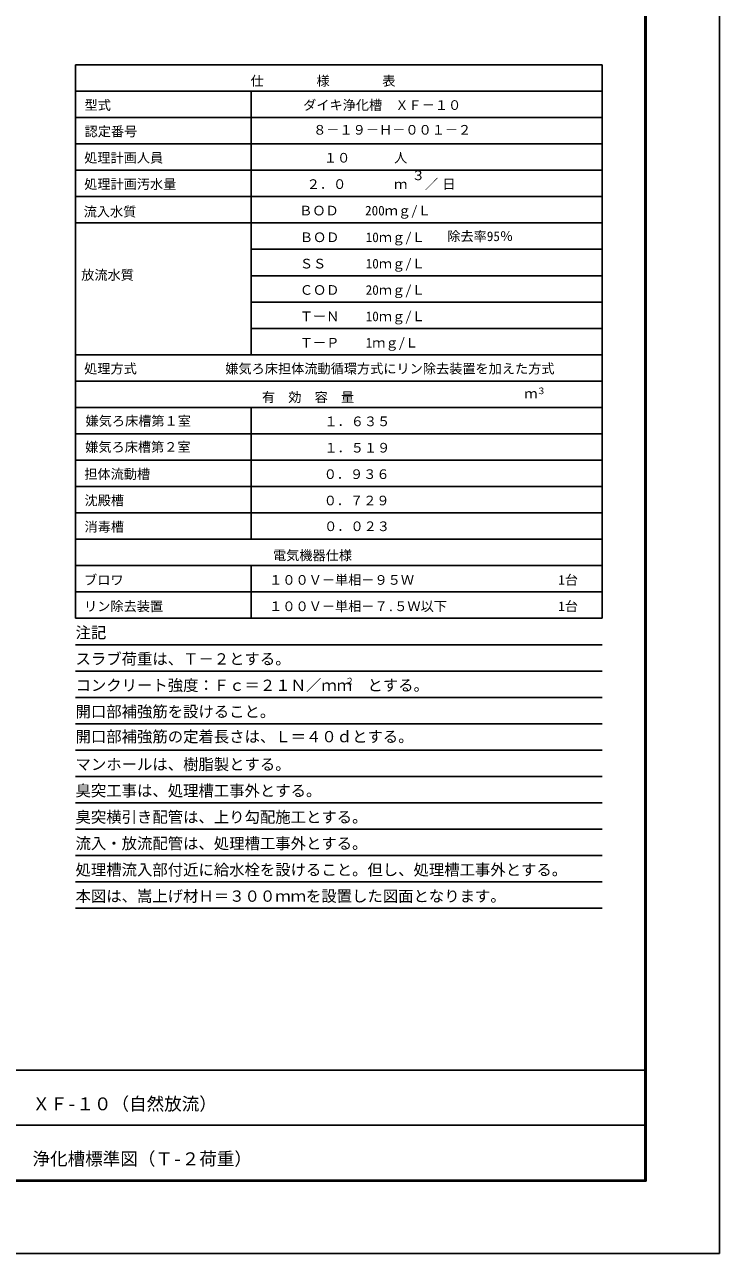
# Model space of a CAD drawing. Units: millimetres, scale not verified. Extents: x -22401 to 8910, y -6308 to 6308.
# Drawn here: x 4161 to 8910, y -6308 to 2085 of the extents above; entities that cross this region are included whole.
import ezdxf
from ezdxf.enums import TextEntityAlignment as Align

# ---------------------------------------------------------------- set-up
doc = ezdxf.new("R2010")
doc.units = ezdxf.units.MM
doc.header["$LTSCALE"] = 30
for name, color, linetype, lineweight in [('0-9_水管', 3, 'Continuous', 25), ('0-E_2-0_KUTAI', 7, 'Continuous', 25), ('1-3_3-5_MOJI', 4, 'Continuous', 25), ('1-7_図面枠', 7, 'Continuous', 25), ('1-8_Axis_waku', 7, 'Continuous', 25)]:
    doc.layers.add(name, color=color, linetype=linetype, lineweight=lineweight)
doc.styles.add('ＭＳ ゴシック', font='')
doc.styles.get('ＭＳ ゴシック').set_extended_font_data('MS Gothic')

msp = doc.modelspace()

# ---------------------------------------------------------------- linework, layer by layer
at = {"layer": '0-9_水管'}
for p, q in [((8109.27, -2150.15), (4509.27, -2150.15)), ((8109.27, -2330.15), (4509.27, -2330.15)), ((8109.27, -2510.15), (4509.27, -2510.15)), ((8109.28, -2690.16), (4509.27, -2690.16)), ((8109.28, -2870.16), (4509.27, -2870.16)), ((8109.28, -2870.16), (4509.27, -2870.16)), ((8109.28, -3050.16), (4509.27, -3050.16)), ((8109.28, -3230.16), (4509.27, -3230.16)), ((8109.28, -3410.16), (4509.27, -3410.16)), ((8109.28, -3590.16), (4509.27, -3590.16)), ((8109.28, -3770.16), (4509.27, -3770.16)), ((8109.28, -3950.16), (4509.27, -3950.16))]:
    msp.add_line(p, q, dxfattribs=at)
at = {"layer": '1-3_3-5_MOJI', "color": 3}
for p, q in [((4509.28, 1809.86), (8109.29, 1809.86)), ((4509.28, -1970.15), (4509.28, 1809.86)), ((8109.29, 1809.86), (8109.29, -1970.15)), ((4509.28, 1629.86), (8109.29, 1629.86)), ((5709.28, 1629.86), (5709.28, -170.15)), ((4509.28, 1449.86), (8109.29, 1449.86)), ((4509.28, 1269.86), (8109.29, 1269.86)), ((4509.28, 1089.86), (8109.29, 1089.86)), ((4509.28, 909.86), (8109.29, 909.86)), ((4509.28, 729.86), (8109.29, 729.86)), ((5709.28, 549.86), (8109.28, 549.86)), ((5709.28, 369.86), (8109.28, 369.86)), ((5709.28, 189.86), (8109.28, 189.86)), ((5709.28, 9.86), (8109.28, 9.86)), ((4509.28, -170.15), (8109.28, -170.15)), ((8109.28, -350.15), (4509.27, -350.15)), ((4509.27, -530.15), (8109.28, -530.15)), ((5709.27, -530.15), (5709.27, -1430.15)), ((4509.27, -710.15), (8109.28, -710.15)), ((4509.27, -890.15), (8109.28, -890.15)), ((4509.27, -1070.15), (8109.28, -1070.15)), ((4509.27, -1250.15), (8109.28, -1250.15)), ((4509.27, -1430.15), (8109.28, -1430.15)), ((4509.27, -1610.15), (8109.28, -1610.15)), ((5709.27, -1610.15), (5709.27, -1970.15)), ((8109.28, -1790.15), (4509.27, -1790.15)), ((8109.28, -1970.15), (4509.27, -1970.15))]:
    msp.add_line(p, q, dxfattribs=at)
at = {"layer": '1-7_図面枠'}
msp.add_lwpolyline([(-8910, -6307.5), (-8910, 6307.5), (8910, 6307.5), (8910, -6307.5)], close=True, dxfattribs=at)
at = {"layer": '1-8_Axis_waku'}
for p, q in [((8400, -5806.5), (8400, 5761.5)), ((8400.6, -5807.1), (8400.6, 5762.1)), ((8401.2, -5807.7), (8401.2, 5762.7)), ((8401.8, -5808.3), (8401.8, 5763.3)), ((8402.4, -5808.9), (8402.4, 5763.9)), ((8403, -5809.5), (8403, 5764.5)), ((8403.6, -5810.1), (8403.6, 5765.1)), ((8404.2, -5810.7), (8404.2, 5765.7)), ((8404.8, -5811.3), (8404.8, 5766.3)), ((8405.4, -5811.9), (8405.4, 5766.9)), ((8406, -5812.5), (8406, 5767.5)), ((8406.6, -5813.1), (8406.6, 5768.1)), ((8407.2, -5813.7), (8407.2, 5768.7)), ((8407.8, -5814.3), (8407.8, 5769.3)), ((8408.4, -5814.9), (8408.4, 5769.9)), ((-7770, -5056.5), (8400, -5056.5)), ((239.99, -5431.5), (8399.99, -5431.5)), ((8408.4, -5814.9), (-7778.4, -5814.9)), ((8407.8, -5814.3), (-7777.8, -5814.3)), ((8407.2, -5813.7), (-7777.2, -5813.7)), ((8406.6, -5813.1), (-7776.6, -5813.1)), ((8406, -5812.5), (-7776, -5812.5)), ((8405.4, -5811.9), (-7775.4, -5811.9)), ((8404.8, -5811.3), (-7774.8, -5811.3)), ((8404.2, -5810.7), (-7774.2, -5810.7)), ((8403.6, -5810.1), (-7773.6, -5810.1)), ((8403, -5809.5), (-7773, -5809.5)), ((8402.4, -5808.9), (-7772.4, -5808.9)), ((8401.8, -5808.3), (-7771.8, -5808.3)), ((8401.2, -5807.7), (-7771.2, -5807.7)), ((8400.6, -5807.1), (-7770.6, -5807.1)), ((-7770, -5806.5), (8400, -5806.5))]:
    msp.add_line(p, q, dxfattribs=at)

# ---------------------------------------------------------------- texts
at = {"layer": '0-9_水管', "color": 4, "style": 'ＭＳ ゴシック'}
for s, height, p in [('注記', 76.98, (4509.27, -2128.96)), ('スラブ荷重は、Ｔ－２とする。', 76.98, (4509.27, -2308.96)), ('コンクリート強度：Ｆｃ＝２１Ｎ／ｍｍ\u3000とする。', 76.98, (4509.27, -2488.96)), ('２', 43.99, (6352.5, -2434.83)), ('開口部補強筋を設けること。', 76.98, (4509.27, -2668.96)), ('開口部補強筋の定着長さは、Ｌ＝４０ｄとする。', 76.98, (4509.27, -2839.75)), ('マンホールは、樹脂製とする。', 76.98, (4509.27, -3028.96)), ('臭突工事は、処理槽工事外とする。', 76.98, (4509.27, -3208.96)), ('臭突横引き配管は、上り勾配施工とする。', 76.98, (4509.27, -3388.97)), ('流入・放流配管は、処理槽工事外とする。', 76.98, (4509.27, -3568.97)), ('処理槽流入部付近に給水栓を設けること。但し、処理槽工事外とする。', 76.98, (4509.27, -3748.97)), ('本図は、嵩上げ材Ｈ＝３００ｍｍを設置した図面となります。', 76.98, (4509.27, -3928.97))]:
    msp.add_text(s, height=height, dxfattribs=at).set_placement(p, align=Align.BOTTOM_LEFT)
at = {"layer": '0-E_2-0_KUTAI', "color": 4, "style": 'ＭＳ ゴシック'}
msp.add_text('８－１９－Ｈ－００１－２', height=65.98, dxfattribs=at).set_placement((6133.43, 1313.08), align=Align.BOTTOM_LEFT)
at = {"layer": '1-3_3-5_MOJI', "style": 'ＭＳ ゴシック'}
for s, height, p in [('仕\u3000\u3000\u3000\u3000様\u3000\u3000\u3000\u3000表', 65.98, (5705.68, 1647.26)), ('型式', 65.98, (4571.09, 1482.26)), ('ダイキ浄化槽\u3000ＸＦ－１０', 65.98, (6065.08, 1482.26)), ('認定番号', 65.98, (4571.09, 1302.26)), ('処理計画人員\u3000', 65.98, (4568.09, 1122.26)), ('１０', 65.98, (6206.69, 1122.26)), ('人', 65.98, (6686.69, 1122.26)), ('処理計画汚水量', 65.98, (4568.09, 942.26)), ('２．０', 65.98, (6089.47, 942.26)), ('ｍ', 65.98, (6686.69, 942.26)), ('３', 65.98, (6806.68, 1002.26)), ('／', 65.98, (6896.69, 942.26)), ('日', 65.98, (7016.69, 942.26)), ('流入水質', 65.98, (4564.8, 754.15)), ('ＢＯＤ\u3000\u3000200ｍｇ/Ｌ', 65.98, (6037.9, 761.42)), ('除去率95％', 65.98, (7049.96, 586.21)), ('ＢＯＤ\u3000\u300010ｍｇ/Ｌ', 65.98, (6042.24, 579.27)), ('ＳＳ\u3000\u3000\u300010ｍｇ/Ｌ', 65.98, (6042.24, 399.27)), ('放流水質', 65.98, (4547.98, 321.75)), ('ＣＯＤ\u3000\u300020ｍｇ/Ｌ', 65.98, (6042.24, 219.27)), ('ＴーＮ\u3000\u300010ｍｇ/Ｌ', 65.98, (6042.24, 39.27)), ('ＴーＰ\u3000\u30001ｍｇ/Ｌ', 65.98, (6042.24, -140.74)), ('処理方式\u3000\u3000\u3000', 65.98, (4568.07, -317.75)), ('嫌気ろ床担体流動循環方式にリン除去装置を加えた方式', 65.98, (5532.92, -317.75)), ('有\u3000効\u3000容\u3000量', 65.98, (5783.08, -512.75)), ('ｍ', 65.98, (7576.72, -487.98)), ('３', 43.99, (7661.87, -452.55)), ('嫌気ろ床槽第１室', 65.98, (4577.67, -675.02)), ('１．６３５', 65.98, (6210.22, -677.75)), ('嫌気ろ床槽第２室', 65.98, (4575.42, -852.83)), ('１．５１９', 65.98, (6210.22, -857.75)), ('担体流動槽', 65.98, (4569.27, -1037.76)), ('０．９３６', 65.98, (6205.35, -1038.48)), ('沈殿槽', 65.98, (4570.47, -1217.75)), ('０．７２９', 65.98, (6205.35, -1218.48)), ('消毒槽', 65.98, (4570.47, -1397.75)), ('０．０２３', 65.98, (6208.12, -1394.42)), ('電気機器仕様', 65.98, (5858.68, -1592.75)), ('ブロワ', 65.98, (4567.48, -1760.75)), ('１００Ｖ－単相－９５Ｗ', 65.98, (5832.58, -1760.75)), ('1台', 65.98, (7808.38, -1760.75)), ('リン除去装置', 65.98, (4567.48, -1940.75)), ('１００Ｖ－単相－７.５Ｗ以下', 65.98, (5832.58, -1940.75)), ('1台', 65.98, (7808.38, -1940.75))]:
    msp.add_text(s, height=height, dxfattribs=at).set_placement(p, align=Align.BOTTOM_LEFT)
at = {"layer": '1-8_Axis_waku', "style": 'ＭＳ ゴシック'}
for s, p in [('ＸＦ-１０（自然放流）', (4214.99, -5356.5)), ('浄化槽標準図（Ｔ-２荷重）', (4214.99, -5731.5))]:
    msp.add_text(s, height=87.98, dxfattribs=at).set_placement(p, align=Align.BOTTOM_LEFT)

doc.saveas('drawing.dxf')
